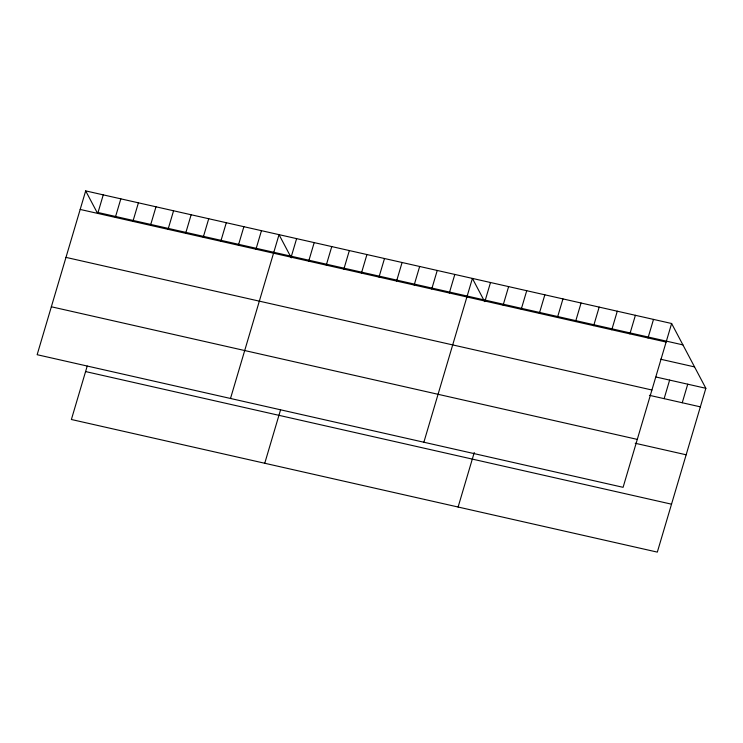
<?xml version="1.0" encoding="UTF-8"?>
<svg xmlns="http://www.w3.org/2000/svg" width="743" height="743" viewBox="0 0 743 743"><rect width="100%" height="100%" fill="white"/><g stroke="black" fill="none" stroke-linecap="round" stroke-linejoin="round"><path stroke-width="1.11" d="M85.677 190.886L37.15 354.708L623.089 487.324L671.616 323.502L85.677 190.886L96.98 212.266L682.91 344.882M97.76 213.427L103.258 194.861M115.332 217.402L120.83 198.836M87.21 366.076L71.384 419.498L657.323 552.114L705.85 388.292L671.616 323.502M132.913 221.377L138.412 202.82M150.495 225.361L155.993 206.795M168.067 229.336L173.565 210.78M185.648 233.311L191.146 214.755M203.229 237.296L208.727 218.73M220.801 241.271L226.299 222.714M238.382 245.255L243.88 226.689M255.964 249.23L261.462 230.664M230.506 398.471L279.034 234.649L291.302 257.867M291.117 257.189L296.615 238.624M308.698 261.164L314.196 242.599M264.749 463.26L280.566 409.839M326.27 265.14L331.768 246.583M343.851 269.124L349.349 250.558M361.432 273.099L366.931 254.543M379.004 277.083L384.502 258.518M396.586 281.058L402.084 262.493M414.167 285.033L419.665 266.477M431.739 289.018L437.237 270.452M449.32 292.993L454.818 274.427M423.863 442.234L472.399 278.411L484.659 301.63M485.012 301.073L490.51 282.507M503.122 305.169L508.621 286.612M458.106 507.023L474.257 452.506M521.233 309.264L526.731 290.708M539.344 313.37L544.842 294.804M557.454 317.465L562.953 298.909M575.565 321.561L581.063 303.005M593.676 325.666L599.174 307.1M611.786 329.762L617.284 311.206M629.897 333.867L635.395 315.301M648.007 337.963L653.506 319.397M664.131 398.657L669.629 380.091M682.241 402.752L687.739 384.187M80.179 209.442L666.118 342.059M660.592 359.222L694.556 366.912M656.041 377.017L705.85 388.292M65.978 257.384L651.917 390.001M649.419 395.322L700.352 406.848M51.351 306.775L637.29 439.392M635.219 443.265L686.151 454.79M85.584 371.565L671.523 504.181"/></g></svg>
